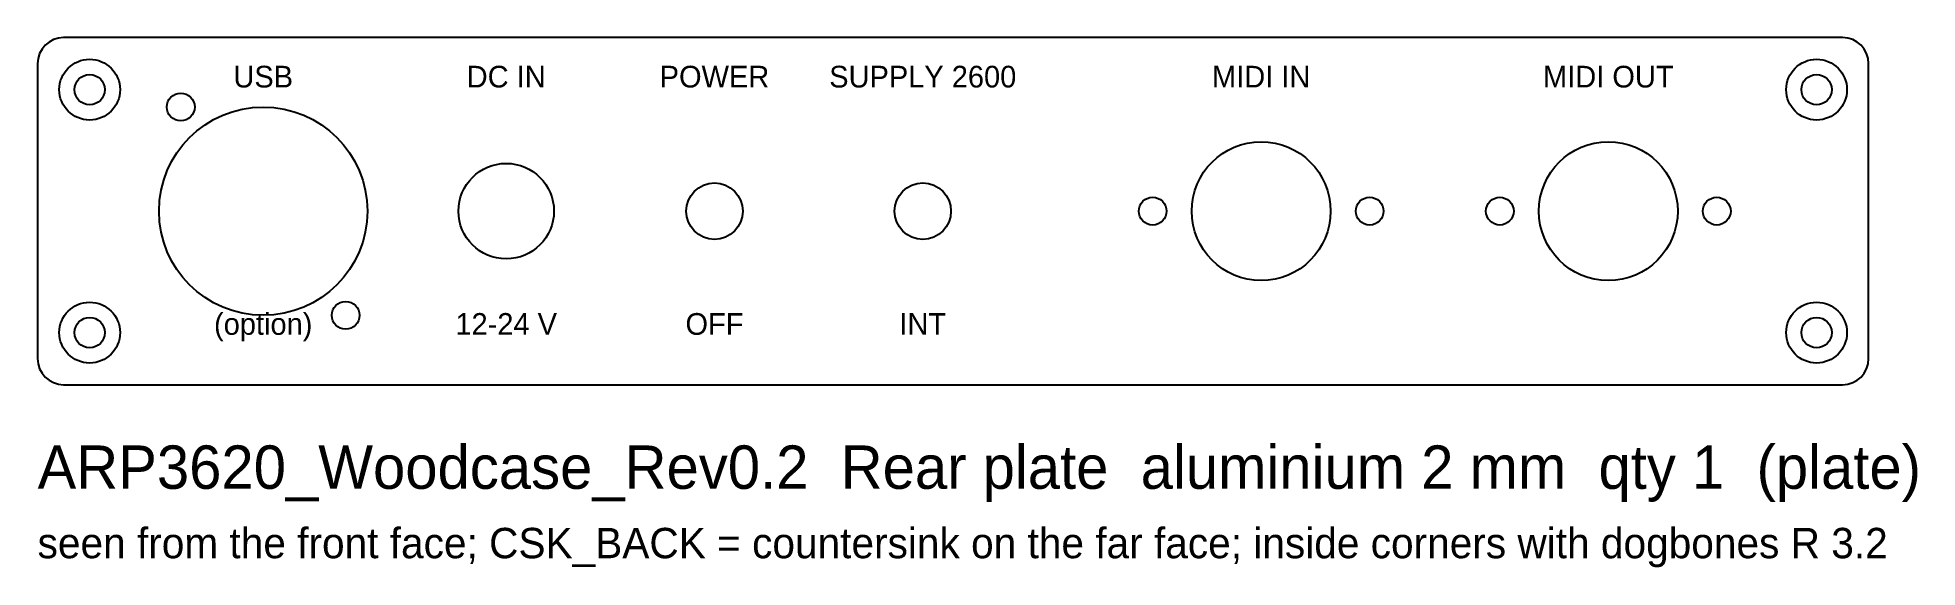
# Model space of a CAD drawing. Header units: millimetres. Extents: x 0 to 217, y -21 to 40.
import ezdxf
from ezdxf.enums import TextEntityAlignment as Align

# ---------------------------------------------------------------- set-up
doc = ezdxf.new("R2010")
doc.units = ezdxf.units.MM
for name, color, linetype in [('CSK_FRONT', 3, 'CONTINUOUS'), ('DRILL', 5, 'CONTINUOUS'), ('ENGRAVE', 2, 'CONTINUOUS'), ('NOTE', 8, 'CONTINUOUS'), ('OUTLINE', 7, 'CONTINUOUS')]:
    doc.layers.add(name, color=color, linetype=linetype)

msp = doc.modelspace()

# ---------------------------------------------------------------- linework, layer by layer
at = {"layer": 'CSK_FRONT'}
for centre in [(6, 34), (205, 34), (6, 6), (205, 6)]:
    msp.add_circle(centre, 3.5, dxfattribs=at)
at = {"layer": 'DRILL'}
for centre, radius in [((6, 34), 1.75), ((205, 34), 1.75), ((16.5, 32), 1.6), ((26, 20), 12), ((141, 20), 8), ((181, 20), 8), ((54, 20), 5.5), ((78, 20), 3.25), ((102, 20), 3.25), ((128.5, 20), 1.6), ((153.5, 20), 1.6), ((168.5, 20), 1.6), ((193.5, 20), 1.6), ((35.5, 8), 1.6), ((6, 6), 1.75), ((205, 6), 1.75)]:
    msp.add_circle(centre, radius, dxfattribs=at)
at = {"layer": 'OUTLINE'}
for p, q in [((208, 40), (3, 40)), ((0, 37), (0, 3)), ((211, 3), (211, 37)), ((3, 0), (208, 0))]:
    msp.add_line(p, q, dxfattribs=at)
for centre, start, end in [((3, 37), 90, 180), ((208, 37), 0, 90), ((3, 3), 180, 270), ((208, 3), 270, 360)]:
    msp.add_arc(centre, 3, start, end, dxfattribs=at)

# ---------------------------------------------------------------- texts
at = {"layer": 'ENGRAVE'}
for s, p in [('USB', (26, 34.25)), ('DC IN', (54, 34.25)), ('POWER', (78, 34.25)), ('SUPPLY 2600', (102, 34.25)), ('MIDI IN', (141, 34.25)), ('MIDI OUT', (181, 34.25)), ('(option)', (26, 5.75)), ('12-24 V', (54, 5.75)), ('OFF', (78, 5.75)), ('INT', (102, 5.75))]:
    msp.add_text(s, height=2.5, dxfattribs=at).set_placement(p, align=Align.CENTER)
at = {"layer": 'NOTE'}
for s, height, p in [('ARP3620_Woodcase_Rev0.2  Rear plate  aluminium 2 mm  qty 1  (plate)', 5, (0, -12)), ('seen from the front face; CSK_BACK = countersink on the far face; inside corners with dogbones R 3.2', 3.5, (0, -20))]:
    msp.add_text(s, height=height, dxfattribs=at).set_placement(p)

doc.saveas('drawing.dxf')
